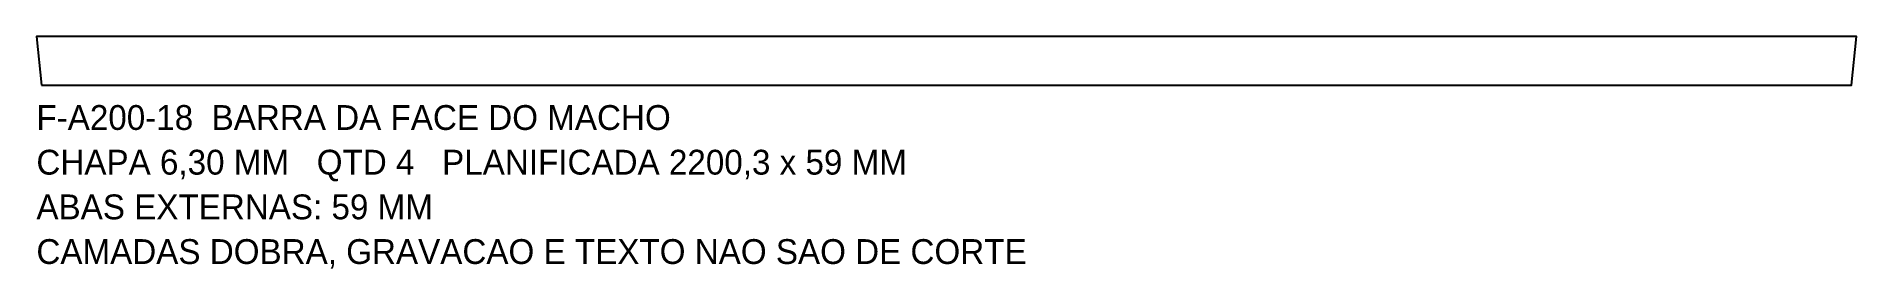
# Model space of a CAD drawing. Header units: millimetres. Extents: x 0 to 2200, y -222 to 59.
import ezdxf

# ---------------------------------------------------------------- set-up
doc = ezdxf.new("R2010")
doc.units = ezdxf.units.MM
doc.layers.add('CORTE', color=7, linetype='CONTINUOUS')
doc.layers.add('TEXTO', color=3, linetype='CONTINUOUS')

msp = doc.modelspace()

# ---------------------------------------------------------------- linework, layer by layer
at = {"layer": 'CORTE'}
msp.add_lwpolyline([(6, 0), (2194.33, 0), (2200.33, 59.01), (0, 59.01)], close=True, dxfattribs=at)

# ---------------------------------------------------------------- texts
at = {"layer": 'TEXTO'}
for s, p in [('F-A200-18  BARRA DA FACE DO MACHO', (0, -54)), ('CHAPA 6,30 MM   QTD 4   PLANIFICADA 2200,3 x 59 MM', (0, -108)), ('ABAS EXTERNAS: 59 MM', (0, -162)), ('CAMADAS DOBRA, GRAVACAO E TEXTO NAO SAO DE CORTE', (0, -216))]:
    msp.add_text(s, height=30, dxfattribs=at).set_placement(p)

doc.saveas('drawing.dxf')
